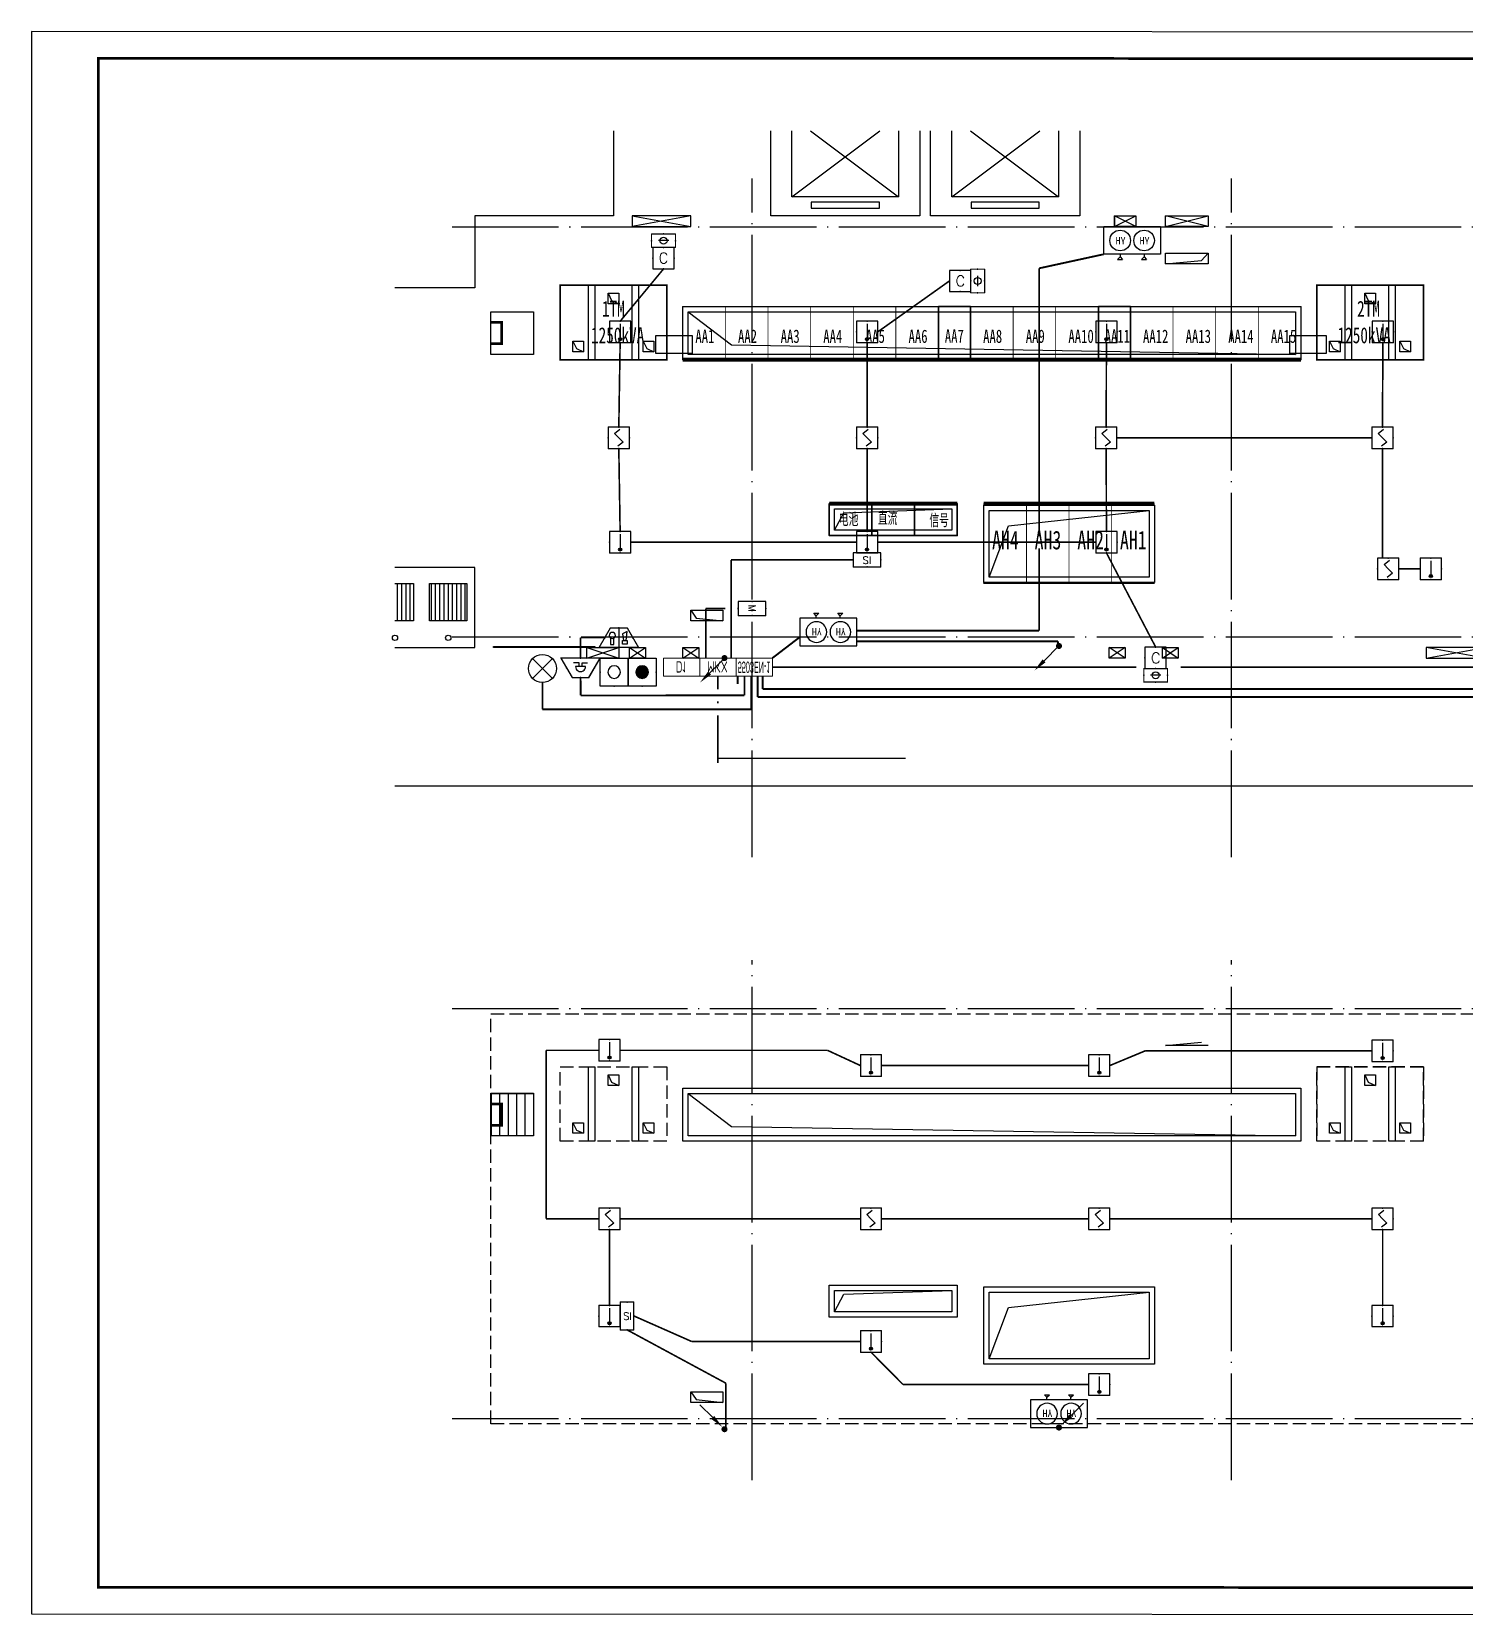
# Model space of a CAD drawing. Extents: x 115799 to 952918, y -190076 to 200966.
# Drawn here: x 433260 to 460146, y 19976 to 49684 of the extents above; entities that cross this region are included whole.
import ezdxf
from ezdxf.enums import TextEntityAlignment as Align

# ---------------------------------------------------------------- set-up
doc = ezdxf.new("R2010")
doc.units = 0
doc.header["$LTSCALE"] = 1000
doc.header["$MEASUREMENT"] = 0
for name, pattern in [('$0$DASH', [0.35, 0.25, -0.1]), ('DASH', [0.35, 0.25, -0.1]), ('DOTE', [2.42, 2, -0.2, 0.02, -0.2])]:
    doc.linetypes.add(name, pattern=pattern)
for name, color, linetype in [('$0$01-标注_符号', 200, 'Continuous'), ('$0$05-填充_天正', 26, 'Continuous'), ('$0$A-TECH_结构', 21, 'Continuous'), ('$1$05-填充_天正', 26, 'Continuous'), ('00-图签', 7, 'Continuous'), ('104-13#14# B1核心筒G$0$A-E_楼梯', 171, 'Continuous'), ('104-13#14# B1核心筒G$0$A-E_电梯', 171, 'Continuous'), ('A-SUR_看线', 231, 'Continuous'), ('A_AXIS-轴线', 1, 'DOTE'), ('CZX', 60, 'Continuous'), ('EQUIP-消防', 3, 'Continuous'), ('KANXIAN', 50, 'Continuous'), ('LWIRE', 4, 'Continuous'), ('WIRE-消防', 1, 'TG_FS'), ('WIRE-消防电源', 2, 'TG_FC'), ('WIRE-照明', 1, 'Continuous'), ('变配电室位置', 220, 'Continuous'), ('海越气体', 7, 'Continuous'), ('看线', 241, 'Continuous'), ('设备', 21, 'Continuous'), ('集水坑&', 6, 'Continuous')]:
    doc.layers.add(name, color=color, linetype=linetype)
doc.styles.add('_HZTXT', font='ROS', dxfattribs={"width": 0.8, "bigfont": 'JD'})
doc.styles.add('_TEL_DIM', font='SIMPLEX.shx', dxfattribs={"width": 0.8, "height": 3.5, "bigfont": 'jd.shx'})
doc.styles.add('MtXpl__GB2312', font='')
doc.styles.get("Standard").update_dxf_attribs({"font": 'gbenor.shx', "bigfont": 'gbcbig.shx'})
doc.styles.add('STYLE1', font='simfang.ttf', dxfattribs={"width": 0.7})
doc.styles.add('TG_LINETYPE', font='SIMPLEX', dxfattribs={"width": 0.8, "height": 3, "bigfont": 'HZTXT'})
doc.styles.add('长仿宋', font='complex.shx', dxfattribs={"width": 0.7, "bigfont": 'jd.shx'})
doc.styles.get('MtXpl__GB2312').set_extended_font_data('@FangSong_GB2312')
doc.linetypes.add('TG_FC', pattern='A,2,-0.6,["FC",TG_LINETYPE,S=0.1,R=0,X=-0.52,Y=-0.15],0', length=2.6)
doc.linetypes.add('TG_FS', pattern='A,2,-0.6,["FS",TG_LINETYPE,S=0.1,R=0,X=-0.52,Y=-0.15],0', length=2.6)

# ---------------------------------------------------------------- blocks, each defined once
blk = doc.blocks.new('555')
at = {"layer": '集水坑&', "linetype": 'Continuous'}
h = blk.add_hatch(dxfattribs=at)
h.set_pattern_fill('ANSI31', color=256, scale=50, angle=224.9999)
h.set_pattern_definition([(269.9998894, (669118.845, -2870687.72), (79.375, -0.0001532), [])])
edge = h.paths.add_edge_path()
edge.add_line((374632, 143719), (374982, 143719))
edge.add_line((374982, 143719), (374982, 143019))
edge.add_line((374982, 143019), (374632, 143019))
h.paths.add_polyline_path([(375282, 143019), (375282, 143719), (375982, 143719), (375982, 143019)])
at = {"layer": '$0$01-标注_符号', "linetype": 'DASH'}
blk.add_lwpolyline([(396232, 152219), (396232, 149099)], dxfattribs=at)
at = {"layer": '$0$05-填充_天正'}
blk.add_lwpolyline([(378732, 152219), (378732, 150619), (376132, 150619), (376132, 149269), (374632, 149269)], dxfattribs=at)
at = {"layer": '$0$A-TECH_结构', "color": 8}
for p, q in [((395532, 150219), (395371, 150151)), ((389092, 149719), (389092, 149919)), ((389092, 149919), (389892, 149919)), ((389092, 149719), (389767, 149781)), ((389767, 149781), (389892, 149919)), ((389892, 149919), (389892, 149719)), ((389892, 149919), (389892, 149719)), ((389892, 149719), (389092, 149719)), ((395532, 145919), (395369, 145877)), ((380183, 143219), (380281, 143072)), ((380281, 143072), (380783, 143020))]:
    blk.add_line(p, q, dxfattribs=at)
for points in [[(395532, 150219), (395532, 149819), (395332, 149819), (395332, 150219), (395532, 150219)], [(395371, 150151), (395332, 149819)], [(378631, 149169), (378695, 149030), (378832, 148969)], [(392831, 149169), (392895, 149030), (393032, 148969)], [(380132, 148819), (380949, 148197), (391532, 148019)], [(395132, 148020), (395132, 148820), (395932, 148820), (395932, 148020), (395132, 148020)], [(377972, 148269), (378035, 148130), (378172, 148069)], [(379292, 148269), (379355, 148130), (379492, 148069)], [(392172, 148269), (392235, 148130), (392372, 148069)], [(393492, 148269), (393555, 148130), (393692, 148069)], [(395532, 145919), (395532, 145619), (395332, 145619), (395332, 145919), (395532, 145919)], [(395369, 145877), (395332, 145619)], [(382882, 144720), (383053, 145048), (385082, 145120)], [(385782, 143840), (386142, 144802), (388782, 145090)], [(380183, 143219), (380783, 143219), (380783, 143019), (380183, 143019), (380183, 143219)]]:
    blk.add_lwpolyline(points, dxfattribs=at)
for points in [[(378262, 149319), (378382, 149319), (378382, 147919), (378262, 147919)], [(378631, 149169), (378832, 149169), (378832, 148969), (378631, 148969)], [(379082, 149319), (379202, 149319), (379202, 147919), (379082, 147919)], [(392462, 149319), (392582, 149319), (392582, 147919), (392462, 147919)], [(392831, 149169), (393032, 149169), (393032, 148969), (392831, 148969)], [(393282, 149319), (393402, 149319), (393402, 147919), (393282, 147919)], [(380032, 148919), (391632, 148919), (391632, 147919), (380032, 147919)], [(380132, 148819), (391532, 148819), (391532, 148019), (380132, 148019)], [(377972, 148269), (378172, 148269), (378172, 148069), (377972, 148069)], [(379292, 148269), (379492, 148269), (379492, 148069), (379292, 148069)], [(392172, 148269), (392372, 148269), (392372, 148069), (392172, 148069)], [(393492, 148269), (393692, 148269), (393692, 148069), (393492, 148069)], [(382782, 145220), (385182, 145220), (385182, 144620), (382782, 144620)], [(382882, 145120), (385082, 145120), (385082, 144720), (382882, 144720)], [(385682, 145190), (388882, 145190), (388882, 143740), (385682, 143740)], [(385782, 145090), (388782, 145090), (388782, 143840), (385782, 143840)]]:
    blk.add_lwpolyline(points, close=True, dxfattribs=at)
at = {"layer": '$1$05-填充_天正', "color": 1, "linetype": 'Continuous', "ltscale": 1.5, "flags": 128}
blk.add_lwpolyline([(374632, 139919), (397176, 139919)], dxfattribs=at)
blk.add_line((385442, 150879), (385442, 150764))
at = {"color": 8, "linetype": 'Continuous', "const_width": 15}
for points in [[(380032, 147919), (380832, 147919), (380832, 148919), (380032, 148919)], [(380832, 147919), (381632, 147919), (381632, 148919), (380832, 148919)], [(381632, 147919), (382432, 147919), (382432, 148919), (381632, 148919)], [(382432, 147919), (383232, 147919), (383232, 148919), (382432, 148919)], [(383232, 147919), (384032, 147919), (384032, 148919), (383232, 148919)], [(384032, 147919), (384832, 147919), (384832, 148919), (384032, 148919)], [(384832, 147919), (385432, 147919), (385432, 148919), (384832, 148919)], [(384832, 147919), (385432, 147919), (385432, 148919), (384832, 148919)], [(385432, 147919), (386232, 147919), (386232, 148919), (385432, 148919)], [(386232, 147919), (387032, 147919), (387032, 148919), (386232, 148919)], [(387032, 147919), (387832, 147919), (387832, 148919), (387032, 148919)], [(387832, 147919), (388432, 147919), (388432, 148919), (387832, 148919)], [(387832, 147919), (388432, 147919), (388432, 148919), (387832, 148919)], [(388432, 147919), (389232, 147919), (389232, 148919), (388432, 148919)], [(389232, 147919), (390032, 147919), (390032, 148919), (389232, 148919)], [(390032, 147919), (390832, 147919), (390832, 148919), (390032, 148919)], [(390832, 147919), (391632, 147919), (391632, 148919), (390832, 148919)]]:
    blk.add_lwpolyline(points, close=True, dxfattribs=at)
at = {"layer": '104-13#14# B1核心筒G$0$A-E_楼梯'}
for p, q in [((396232, 146019), (396232, 149099)), ((396232, 148819), (397176, 148819))]:
    blk.add_line(p, q, dxfattribs=at)
at = {"layer": '104-13#14# B1核心筒G$0$A-E_电梯'}
for p, q in [((382082, 150979), (383733, 152219)), ((382429, 152219), (384082, 150979)), ((385082, 150979), (386733, 152219)), ((385429, 152219), (387082, 150979)), ((383722, 150879), (382442, 150879)), ((382442, 150879), (382442, 150764)), ((382442, 150764), (383722, 150764)), ((383722, 150764), (383722, 150879)), ((386722, 150879), (385442, 150879)), ((385442, 150764), (386722, 150764)), ((386722, 150764), (386722, 150879))]:
    blk.add_line(p, q, dxfattribs=at)
for points in [[(384482, 152219), (384482, 150619), (381682, 150619), (381682, 152219)], [(384082, 152219), (384082, 150979), (382082, 150979), (382082, 152219)], [(387482, 152219), (387482, 150619), (384682, 150619), (384682, 152219)], [(387082, 152219), (387082, 150979), (385082, 150979), (385082, 152219)]]:
    blk.add_lwpolyline(points, dxfattribs=at)
at = {"layer": 'A-SUR_看线', "color": 8}
for p, q in [((378232, 142519), (378832, 142319)), ((378232, 142319), (378832, 142519)), ((379032, 142519), (379332, 142319)), ((379032, 142319), (379332, 142519)), ((380032, 142319), (380332, 142519)), ((380032, 142519), (380332, 142319)), ((388332, 142319), (388032, 142519)), ((388332, 142519), (388032, 142319)), ((389032, 142320), (389332, 142519)), ((389032, 142519), (389332, 142319))]:
    blk.add_line(p, q, dxfattribs=at)
for points in [[(388532, 150419), (388132, 150419), (388132, 150619), (388532, 150619), (388532, 150419), (388132, 150619), (388132, 150419), (388532, 150619)], [(389092, 150419), (389092, 150619), (389892, 150619), (389892, 150419), (389092, 150419), (389892, 150619), (389892, 150419), (389092, 150619)], [(378232, 142519), (378832, 142519), (378832, 142319), (378232, 142319), (378232, 142519)], [(379032, 142519), (379332, 142519), (379332, 142319), (379032, 142319), (379032, 142519)], [(380032, 142519), (380332, 142519), (380332, 142319), (380032, 142319), (380032, 142519)], [(388032, 142519), (388332, 142519), (388332, 142319), (388032, 142319), (388032, 142519)], [(389032, 142519), (389332, 142519), (389332, 142319), (389032, 142319), (389032, 142519)]]:
    blk.add_lwpolyline(points, dxfattribs=at)
at = {"layer": 'A_AXIS-轴线', "color": 8}
for p, q in [((381332, 138582), (381332, 151320)), ((390332, 138582), (390332, 151320)), ((375703, 150416), (397732, 150416)), ((375703, 142716), (397732, 142716))]:
    blk.add_line(p, q, dxfattribs=at)
at = {"layer": 'CZX', "color": 8, "const_width": 75}
for points in [[(391632, 147919), (380032, 147919)], [(385182, 145220), (382782, 145220)], [(388882, 145220), (385682, 145220)]]:
    blk.add_lwpolyline(points, dxfattribs=at)
at = {"layer": 'CZX', "color": 8, "const_width": 15}
for points in [[(386482, 143720), (385682, 143720), (385682, 145220), (386482, 145220)], [(386482, 143720), (385682, 143720), (385682, 145220), (386482, 145220)], [(387282, 143720), (386482, 143720), (386482, 145220), (387282, 145220)], [(387282, 143720), (386482, 143720), (386482, 145220), (387282, 145220)], [(388082, 143720), (387282, 143720), (387282, 145220), (388082, 145220)], [(388082, 143720), (387282, 143720), (387282, 145220), (388082, 145220)], [(388882, 143720), (388082, 143720), (388082, 145220), (388882, 145220)], [(388882, 143720), (388082, 143720), (388082, 145220), (388882, 145220)]]:
    blk.add_lwpolyline(points, close=True, dxfattribs=at)
at = {"layer": 'KANXIAN'}
for points in [[(396032, 147969), (396032, 146069), (396012, 146069), (396012, 147969)], [(378382, 142519), (376482, 142519), (376482, 142539), (378382, 142539)]]:
    blk.add_lwpolyline(points, close=True, dxfattribs=at)
at = {"layer": '变配电室位置', "color": 8, "lineweight": 30, "ltscale": 0.5}
for points in [[(384832, 147919), (385432, 147919), (385432, 148919), (384832, 148919)], [(384832, 147919), (385432, 147919), (385432, 148919), (384832, 148919)], [(387832, 147919), (388432, 147919), (388432, 148919), (387832, 148919)], [(387832, 147919), (388432, 147919), (388432, 148919), (387832, 148919)], [(382782, 145220), (382782, 144620), (383582, 144620), (383582, 145220)], [(382782, 145220), (382782, 144620), (383582, 144620), (383582, 145220)], [(383582, 145220), (383582, 144620), (384382, 144620), (384382, 145220)], [(383582, 145220), (383582, 144620), (384382, 144620), (384382, 145220)], [(384382, 145220), (384382, 144620), (385182, 144620), (385182, 145220)], [(384382, 145220), (384382, 144620), (385182, 144620), (385182, 145220)]]:
    blk.add_lwpolyline(points, close=True, dxfattribs=at)
at = {"layer": '看线', "color": 8, "linetype": 'DASH'}
for p, q in [((377732, 147919), (377732, 149319)), ((377732, 149319), (379732, 149319)), ((379732, 149319), (379732, 147919)), ((379732, 149319), (379732, 147919)), ((393932, 149319), (391932, 149319)), ((391932, 149319), (391932, 147919)), ((391932, 147919), (391932, 149319)), ((391932, 149319), (393932, 149319)), ((393932, 147919), (393932, 149319)), ((393932, 149319), (393932, 147919)), ((379732, 147919), (377732, 147919)), ((393932, 147919), (391932, 147919))]:
    blk.add_line(p, q, dxfattribs=at)
at = {"layer": '看线', "color": 8}
for points in [[(379082, 150619), (379082, 150419), (380182, 150419), (380182, 150619), (379082, 150619), (380182, 150419), (380182, 150619), (379082, 150419)], [(395082, 142319), (395082, 142519), (393982, 142519), (393982, 142319), (395082, 142319), (393982, 142519), (393982, 142319), (395082, 142519)]]:
    blk.add_lwpolyline(points, dxfattribs=at)
at = {"layer": '看线', "color": 8, "const_width": 50}
for points in [[(376435, 148620), (376635, 148620), (376635, 148220), (376435, 148220)], [(395932, 148618), (395732, 148618), (395732, 148218), (395932, 148218)]]:
    blk.add_lwpolyline(points, dxfattribs=at)
at = {"layer": '看线', "color": 8}
for points in [[(376432, 148820), (377232, 148820), (377232, 148020), (376432, 148020)], [(380207, 148374), (380207, 148036), (379527, 148036), (379527, 148374)], [(392107, 148374), (392107, 148036), (391427, 148036), (391427, 148374)]]:
    blk.add_lwpolyline(points, close=True, dxfattribs=at)
at = {"layer": '设备', "color": 8, "ltscale": 1000, "const_width": 30}
for points in [[(379732, 147919), (377732, 147919), (377732, 149319), (379732, 149319)], [(391932, 147919), (393932, 147919), (393932, 149319), (391932, 149319)]]:
    blk.add_lwpolyline(points, close=True, dxfattribs=at)
at = {"layer": '集水坑&', "linetype": 'Continuous'}
for points in [[(374632, 142519), (376132, 142519), (376132, 144019), (374632, 144019)], [(374632, 143719), (374982, 143719), (374982, 143019), (374632, 143019)]]:
    blk.add_lwpolyline(points, dxfattribs=at)
blk.add_lwpolyline([(375282, 143019), (375282, 143719), (375982, 143719), (375982, 143019)], close=True, dxfattribs=at)
for centre in [(374632, 142699), (375632, 142699)]:
    blk.add_circle(centre, 50, dxfattribs=at)
at = {"color": 8, "width": 0.7}
for s, height, style, p in [('AA1', 250, 'MtXpl__GB2312', (380269, 148236)), ('AA2', 250, 'MtXpl__GB2312', (381069, 148236)), ('AA3', 250, 'MtXpl__GB2312', (381869, 148236)), ('AA4', 250, 'MtXpl__GB2312', (382669, 148236)), ('AA5', 250, 'MtXpl__GB2312', (383469, 148236)), ('AA6', 250, 'MtXpl__GB2312', (384269, 148236)), ('AA7', 250, 'MtXpl__GB2312', (384950, 148238)), ('AA8', 250, 'MtXpl__GB2312', (385669, 148236)), ('AA9', 250, 'MtXpl__GB2312', (386469, 148236)), ('AA10', 250, 'MtXpl__GB2312', (387269, 148236)), ('AA11', 250, 'MtXpl__GB2312', (387950, 148238)), ('AA12', 250, 'MtXpl__GB2312', (388669, 148236)), ('AA13', 250, 'MtXpl__GB2312', (389469, 148236)), ('AA14', 250, 'MtXpl__GB2312', (390269, 148236)), ('AA15', 250, 'MtXpl__GB2312', (391069, 148236)), ('电池', 250, '长仿宋', (382960, 144796)), ('直流', 250, '长仿宋', (383694, 144816)), ('信号', 250, '长仿宋', (384660, 144776)), ('AH4', 350, 'MtXpl__GB2312', (385837, 144360)), ('AH3', 350, 'MtXpl__GB2312', (386636, 144360)), ('AH2', 350, 'MtXpl__GB2312', (387436, 144360)), ('AH1', 350, 'MtXpl__GB2312', (388237, 144360))]:
    blk.add_text(s, height=height, dxfattribs=dict(at, style=style)).set_placement(p)
at = {"layer": '变配电室位置', "color": 8, "style": 'MtXpl__GB2312', "width": 0.7}
for s, p in [('1TM', (378516, 148726)), ('2TM', (392687, 148726)), ('1250kVA', (378310, 148229)), ('1250kVA', (392319, 148229))]:
    blk.add_text(s, height=300, dxfattribs=at).set_placement(p)
blk = doc.blocks.new('666')
at = {"layer": '集水坑&', "linetype": 'Continuous'}
h = blk.add_hatch(dxfattribs=at)
h.set_pattern_fill('ANSI31', color=256, scale=100, angle=44.9999)
h.set_pattern_definition([(89.9999, (269010.18, 69502.13), (-158.75, 0.00028), [])])
h.paths.add_polyline_path([(376432, 134149), (377232, 134149), (377232, 133349), (376432, 133349)])
h = blk.add_hatch(dxfattribs=at)
h.set_pattern_fill('ANSI31', color=256, scale=100, angle=44.9999)
h.set_pattern_definition([(89.9999, (287608.75, 69353.22), (-158.75, 0.00028), [])])
h.paths.add_polyline_path([(395132, 134149), (395930, 134150), (395932, 133349), (395132, 133349)])
at = {"layer": '$0$A-TECH_结构', "color": 8}
for p, q in [((395532, 135549), (395371, 135481)), ((389092, 135049), (389767, 135111)), ((389892, 135049), (389092, 135049)), ((395532, 131249), (395368, 131207)), ((380183, 128549), (380281, 128402)), ((380281, 128402), (380783, 128349))]:
    blk.add_line(p, q, dxfattribs=at)
for points in [[(395532, 135549), (395532, 135149), (395332, 135149), (395332, 135549), (395532, 135549)], [(395371, 135481), (395332, 135149)], [(378631, 134499), (378695, 134360), (378832, 134299)], [(392831, 134499), (392895, 134360), (393032, 134299)], [(380132, 134149), (380949, 133527), (391532, 133349)], [(395132, 133350), (395132, 134150), (395932, 134150), (395932, 133350), (395132, 133350)], [(377972, 133599), (378035, 133460), (378172, 133399)], [(379292, 133599), (379355, 133460), (379492, 133399)], [(392172, 133599), (392235, 133460), (392372, 133399)], [(393492, 133599), (393555, 133460), (393692, 133399)], [(395532, 131249), (395532, 130949), (395332, 130949), (395332, 131249), (395532, 131249)], [(395368, 131207), (395332, 130949)], [(382882, 130049), (383052, 130377), (385082, 130449)], [(385782, 129169), (386142, 130131), (388782, 130419)], [(380183, 128549), (380783, 128549), (380783, 128349), (380183, 128349), (380183, 128549)]]:
    blk.add_lwpolyline(points, dxfattribs=at)
for points in [[(378262, 134649), (378382, 134649), (378382, 133249), (378262, 133249)], [(379082, 134649), (379202, 134649), (379202, 133249), (379082, 133249)], [(392462, 134649), (392582, 134649), (392582, 133249), (392462, 133249)], [(393282, 134649), (393402, 134649), (393402, 133249), (393282, 133249)], [(378631, 134499), (378832, 134499), (378832, 134299), (378631, 134299)], [(392831, 134499), (393032, 134499), (393032, 134299), (392831, 134299)], [(380032, 134249), (391632, 134249), (391632, 133249), (380032, 133249)], [(380132, 134149), (391532, 134149), (391532, 133349), (380132, 133349)], [(377972, 133599), (378172, 133599), (378172, 133399), (377972, 133399)], [(379292, 133599), (379492, 133599), (379492, 133399), (379292, 133399)], [(392172, 133599), (392372, 133599), (392372, 133399), (392172, 133399)], [(393492, 133599), (393692, 133599), (393692, 133399), (393492, 133399)], [(382782, 130549), (385182, 130549), (385182, 129949), (382782, 129949)], [(382882, 130449), (385082, 130449), (385082, 130049), (382882, 130049)], [(385682, 130519), (388882, 130519), (388882, 129069), (385682, 129069)], [(385782, 130419), (388782, 130419), (388782, 129169), (385782, 129169)]]:
    blk.add_lwpolyline(points, close=True, dxfattribs=at)
at = {"linetype": '$0$DASH'}
blk.add_lwpolyline([(395932, 127945), (376432, 127945), (376432, 135645), (395932, 135645)], close=True, dxfattribs=at)
at = {"layer": 'A_AXIS-轴线', "color": 8}
for p, q in [((381332, 126888), (381332, 136649)), ((390332, 126888), (390332, 136649)), ((375703, 135745), (397341, 135745)), ((375703, 128045), (397341, 128045))]:
    blk.add_line(p, q, dxfattribs=at)
at = {"layer": '看线', "color": 8, "linetype": 'DASH'}
for p, q in [((377732, 133249), (377732, 134649)), ((377732, 134649), (379732, 134649)), ((379732, 134649), (379732, 133249)), ((379732, 134649), (379732, 133249)), ((393932, 134649), (391932, 134649)), ((391932, 134649), (391932, 133249)), ((391932, 133249), (391932, 134649)), ((391932, 134649), (393932, 134649)), ((393932, 133249), (393932, 134649)), ((393932, 134649), (393932, 133249)), ((379732, 133249), (377732, 133249)), ((393932, 133249), (391932, 133249))]:
    blk.add_line(p, q, dxfattribs=at)
at = {"layer": '看线', "color": 8}
blk.add_lwpolyline([(376432, 134150), (377232, 134150), (377232, 133350), (376432, 133350)], close=True, dxfattribs=at)
at = {"layer": '看线', "color": 8, "const_width": 50}
for points in [[(376435, 133950), (376635, 133949), (376635, 133549), (376435, 133550)], [(395932, 133948), (395732, 133948), (395731, 133548), (395931, 133548)]]:
    blk.add_lwpolyline(points, dxfattribs=at)
at = {"layer": '集水坑&', "linetype": 'Continuous'}
blk.add_lwpolyline([(376432, 134149), (377232, 134149), (377232, 133349), (376432, 133349)], close=True, dxfattribs=at)
blk.add_lwpolyline([(395132, 133349), (395132, 134149), (395932, 134149), (395932, 133349), (395132, 133349)], dxfattribs=at)
blk = doc.blocks.new('$equip$00002467')
for p, q in [((-0.65, 0.65), (-0.65, 0)), ((0.65, 0.65), (-0.65, 0.65)), ((-0.65, 0), (0.65, 0)), ((0.65, 0), (0.65, 0.65))]:
    blk.add_line(p, q)
at = {"const_width": 0.04}
blk.add_lwpolyline([(-0.65, 0.65), (-0.65, 0), (0.65, 0), (0.65, 0.65), (-0.65, 0.65), (-0.65, 0)], dxfattribs=at)
for p in [(-0.65, 0.325), (0, 0.65), (0, 0), (0.65, 0.325)]:
    blk.add_point(p)
at = {"color": 7, "style": '_TEL_DIM'}
blk.add_attdef('$TEXT$', text='', height=0.34, dxfattribs=at).set_placement((0.006, 0.343), align=Align.MIDDLE_CENTER)
at = {"color": 7, "style": '_TEL_DIM', "flags": 1}
blk.add_attdef('A', text='', height=0.00002, dxfattribs=at).set_placement((0, 0), align=Align.MIDDLE_CENTER)
blk = doc.blocks.new('5503EH-1')
at = {"layer": 'EQUIP-消防', "lineweight": 5}
for p, q in [((345849, 26923), (345849, 26582)), ((346531, 26923), (345849, 26923)), ((346531, 26582), (346531, 26923)), ((345849, 26582), (346531, 26582))]:
    blk.add_line(p, q, dxfattribs=at)
at = {"layer": 'EQUIP-消防', "lineweight": 5, "style": '_HZTXT', "width": 0.4}
blk.add_text('5503EN-1', height=213, dxfattribs=at).set_placement((346188, 26754), align=Align.MIDDLE)
blk = doc.blocks.new('模块箱')
at = {"layer": 'EQUIP-消防', "lineweight": 5}
for p, q in [((348476, 29206), (347794, 29206)), ((347794, 29206), (347794, 28865)), ((348476, 28865), (348476, 29206)), ((347794, 28865), (348476, 28865))]:
    blk.add_line(p, q, dxfattribs=at)
at = {"layer": 'EQUIP-消防', "lineweight": 5, "width": 0.8}
blk.add_text('MKX', height=209.8, dxfattribs=at).set_placement((348126, 29030), align=Align.MIDDLE)
blk = doc.blocks.new('壁挂式联动电源（10A）')
at = {"layer": 'EQUIP-消防', "lineweight": 5}
for p, q in [((341, 0), (-341, 0)), ((-341, 0), (-341, -341)), ((341, -341), (341, 0)), ((-341, -341), (341, -341))]:
    blk.add_line(p, q, dxfattribs=at)
at = {"layer": 'EQUIP-消防', "lineweight": 5, "width": 0.8}
blk.add_text('D1', height=209.8, dxfattribs=at).set_placement((-9, -175), align=Align.MIDDLE)
blk = doc.blocks.new('$equip_U$00000056')
for p, q in [((0.354, -0.146), (-0.354, -0.854)), ((-0.354, -0.146), (0.354, -0.854))]:
    blk.add_line(p, q)
blk.add_circle((0, -0.5), 0.5)
at = {"style": '_TEL_DIM', "flags": 1}
blk.add_attdef('A', text='', height=0.00002, dxfattribs=at).set_placement((0, 0), align=Align.MIDDLE_CENTER)
blk = doc.blocks.new('$equip$00002679')
for p, q in [((-0.3, 0.699), (-0.703, 0)), ((-0.264, 0.249), (-0.304, 0.569)), ((-0.304, 0.569), (-0.128, 0.489)), ((0.3, 0.699), (-0.3, 0.699)), ((0.3, 0.699), (-0.3, 0.699)), ((0, 0.699), (0, 0)), ((0.703, 0), (0.3, 0.699)), ((-0.703, 0), (0.703, 0)), ((-0.304, 0.249), (-0.304, 0.113)), ((-0.128, 0.249), (-0.304, 0.249)), ((-0.304, 0.113), (-0.128, 0.113)), ((-0.128, 0.489), (-0.168, 0.249)), ((-0.128, 0.113), (-0.128, 0.249)), ((0.174, 0.11), (0.174, 0.338)), ((0.294, 0.11), (0.174, 0.11)), ((0.294, 0.338), (0.294, 0.11))]:
    blk.add_line(p, q)
at = {"const_width": 0.04}
for points in [[(-0.299, 0.699), (0.301, 0.699), (0.703, 0), (-0.702, 0), (-0.299, 0.699), (0.301, 0.699)], [(-0.3, 0.699), (0.3, 0.699), (0.703, 0), (-0.703, 0), (-0.3, 0.699), (0.3, 0.699)]]:
    blk.add_lwpolyline(points, dxfattribs=at)
blk.add_circle((0.234, 0.43), 0.111)
for p in [(0, 0.699), (-0.501, 0.349), (0, 0), (0.502, 0.349)]:
    blk.add_point(p)
at = {"color": 7, "flags": 1}
for tag, height, p in [('A', 0.00002, (0, 0)), ('B', 0.4, (0.961, 0.299))]:
    blk.add_attdef(tag, text='', height=height, dxfattribs=at).set_placement(p, align=Align.MIDDLE_CENTER)
blk = doc.blocks.new('$equip$00002659')
for p, q in [((-0.3, 0.699), (-0.703, 0)), ((0.3, 0.699), (-0.3, 0.699)), ((0.703, 0), (0.3, 0.699)), ((-0.703, 0), (0.703, 0)), ((-0.052, 0.17), (-0.251, 0.17)), ((-0.181, 0.299), (0.182, 0.299)), ((-0.052, 0.299), (-0.052, 0.17)), ((0.052, 0.299), (0.052, 0.17)), ((0.052, 0.17), (0.252, 0.17))]:
    blk.add_line(p, q)
at = {"const_width": 0.04}
blk.add_lwpolyline([(-0.3, 0.699), (0.3, 0.699), (0.703, 0), (-0.703, 0), (-0.3, 0.699), (0.3, 0.699)], dxfattribs=at)
blk.add_arc((0, 0.3), 0.181, 359.6973, 180.3027)
for p in [(0, 0.699), (-0.501, 0.349), (0, 0), (0.502, 0.349)]:
    blk.add_point(p)
at = {"color": 7, "flags": 1}
for tag, height, p in [('A', 0.00002, (0, 0)), ('B', 0.4, (0.965, 0.292))]:
    blk.add_attdef(tag, text='', height=height, dxfattribs=at).set_placement(p, align=Align.MIDDLE_CENTER)
blk = doc.blocks.new('$equip$00001721')
for p, q in [((0.5, 0), (-0.5, 0)), ((-0.5, 0), (-0.5, -1)), ((0.5, -1), (0.5, 0)), ((-0.5, -1), (0.5, -1))]:
    blk.add_line(p, q)
blk.add_circle((0, -0.5), 0.225)
for p in [(0, 0), (-0.5, -0.5), (0.5, -0.5), (0, -1)]:
    blk.add_point(p)
at = {"flags": 9}
blk.add_attdef('A', (0, 0), '', height=0.00002, dxfattribs=at)
blk.add_attdef('B', text='', height=0.4, dxfattribs=at).set_placement((0.784, -0.7), align=Align.MIDDLE_CENTER)
blk = doc.blocks.new('LD1200A')
at = {"layer": 'EQUIP-消防', "lineweight": 5}
h = blk.add_hatch(dxfattribs=at)
h.set_pattern_fill('ANSI31', color=256, scale=104.895105, style=0)
h.set_pattern_definition([(135, (424129.601, 8607.479), (7.417204, 7.417204), [])])
h.paths.add_polyline_path([(304522, 33688, 1), (304286, 33688, 1)])
at = {"layer": 'EQUIP-消防', "lineweight": 5, "xscale": -524.475524, "yscale": 524.475524, "zscale": 524.475524}
for p in [(304404, 33950), (304929, 33950)]:
    blk.add_blockref('$equip$00001721', p, dxfattribs=at)
blk = doc.blocks.new('$TelecSys$00000080')
for p, q in [((-0.7, -0.7), (0, 0)), ((0.104, 0.104), (0.104, 0.104)), ((-0.104, -0.104), (-0.104, -0.104))]:
    blk.add_line(p, q)
at = {"const_width": 0.142}
blk.add_lwpolyline([(0.071, 0, 1), (-0.071, 0, 1)], format="xyb", close=True, dxfattribs=at)
blk.add_solid([(-0.63, -0.77), (-0.77, -0.63), (-1.15, -1.15)])
at = {"width": 0.8, "flags": 9}
blk.add_attdef('A', (0, 0), '', height=0.00002, rotation=180, dxfattribs=at)
blk = doc.blocks.new('$equip$00002466')
for p, q in [((-0.65, 0.65), (-0.65, 0)), ((0.65, 0.65), (-0.65, 0.65)), ((-0.65, 0), (0.65, 0)), ((0.65, 0), (0.65, 0.65))]:
    blk.add_line(p, q)
at = {"const_width": 0.04}
blk.add_lwpolyline([(-0.65, 0.65), (-0.65, 0), (0.65, 0), (0.65, 0.65), (-0.65, 0.65), (-0.65, 0)], dxfattribs=at)
for p in [(-0.65, 0.325), (0, 0.65), (0.65, 0.325), (0, 0)]:
    blk.add_point(p)
at = {"color": 7, "style": '_TEL_DIM'}
blk.add_attdef('$TEXT$', text='', height=0.34, dxfattribs=at).set_placement((0.006, 0.343), align=Align.MIDDLE_CENTER)
at = {"color": 7, "style": '_TEL_DIM', "flags": 1}
blk.add_attdef('A', text='', height=0.00002, dxfattribs=at).set_placement((0, 0), align=Align.MIDDLE_CENTER)
blk = doc.blocks.new('$Equip$00002649')
for p, q in [((-0.5, 0.5), (-0.5, -0.5)), ((0.5, 0.5), (-0.5, 0.5)), ((-0.2, 0.2), (0.05, 0.4)), ((0, 0), (-0.2, 0.2)), ((0, 0), (0.2, -0.2)), ((0.5, -0.5), (0.5, 0.5)), ((-0.5, -0.5), (0.5, -0.5)), ((0.2, -0.2), (-0.05, -0.4))]:
    blk.add_line(p, q)
at = {"const_width": 0.04}
blk.add_lwpolyline([(-0.5, 0.5), (0.5, 0.5), (0.5, -0.5), (-0.5, -0.5), (-0.5, 0.5), (0.5, 0.5)], dxfattribs=at)
for p in [(-0.5, 0), (0, 0.5), (0.5, 0), (0, -0.5)]:
    blk.add_point(p)
at = {"color": 7, "flags": 1}
for tag, height, p in [('A', 0.00002, (0, 0)), ('B', 0.4, (0.762, -0.208))]:
    blk.add_attdef(tag, text='', height=height, dxfattribs=at).set_placement(p, align=Align.MIDDLE_CENTER)
blk = doc.blocks.new('$Equip$00002648')
for p, q in [((-0.5, 0.5), (-0.5, -0.5)), ((0.5, 0.5), (-0.5, 0.5)), ((0, 0.375), (0, -0.412)), ((0.5, -0.5), (0.5, 0.5)), ((-0.5, -0.5), (0.5, -0.5))]:
    blk.add_line(p, q)
at = {"const_width": 0.04}
blk.add_lwpolyline([(-0.5, 0.5), (0.5, 0.5), (0.5, -0.5), (-0.5, -0.5), (-0.5, 0.5), (0.5, 0.5)], dxfattribs=at)
blk.add_circle((0, -0.338), 0.075)
for p in [(-0.5, 0), (0, 0.5), (0.5, 0), (0, -0.5)]:
    blk.add_point(p)
for points in [[(-0.065, -0.3), (0.065, -0.3), (-0.075, -0.338), (0.075, -0.338)], [(-0.065, -0.375), (0.065, -0.375), (-0.075, -0.338), (0.075, -0.338)], [(-0.038, -0.273), (0.037, -0.273), (-0.065, -0.3), (0.065, -0.3)], [(-0.038, -0.402), (0.037, -0.402), (-0.065, -0.375), (0.065, -0.375)], [(0, -0.263), (0, -0.263), (-0.038, -0.273), (0.037, -0.273)], [(0, -0.412), (0, -0.412), (-0.038, -0.402), (0.037, -0.402)]]:
    blk.add_solid(points)
at = {"color": 7, "flags": 1}
for tag, height, p in [('A', 0.00002, (0, 0)), ('B', 0.4, (0.762, -0.208))]:
    blk.add_attdef(tag, text='', height=height, dxfattribs=at).set_placement(p, align=Align.MIDDLE_CENTER)
blk = doc.blocks.new('$TelecSys$00000078')
for p, q in [((1.15, 1.15), (0.55, 0.55)), ((0.104, 0.104), (0.104, 0.104)), ((-0.104, -0.104), (-0.104, -0.104))]:
    blk.add_line(p, q)
at = {"const_width": 0.142}
blk.add_lwpolyline([(-0.071, 0, 1), (0.071, 0, 1)], format="xyb", close=True, dxfattribs=at)
blk.add_solid([(0.62, 0.48), (0.48, 0.62), (0.1, 0.1)])
at = {"width": 0.8, "flags": 9}
blk.add_attdef('A', (0, 0), '', height=0.00002, dxfattribs=at)
blk = doc.blocks.new('$equip$00002412')
at = {"lineweight": 20}
for p, q in [((0.322, 0.558), (-0.328, 0.558)), ((-0.328, -0.558), (0.322, -0.558))]:
    blk.add_line(p, q, dxfattribs=at)
for p, q in [((-0.328, -0.558), (-0.328, 0.558)), ((0, 0), (0, 0.242)), ((0, -0.242), (0, 0)), ((0.322, 0.558), (0.322, -0.558))]:
    blk.add_line(p, q)
at = {"const_width": 0.04}
for points in [[(-0.328, -0.558), (-0.328, 0.558)], [(-0.328, 0.558), (0.322, 0.558), (0.322, -0.558), (-0.328, -0.558), (-0.328, 0.558), (0.322, 0.558)]]:
    blk.add_lwpolyline(points, dxfattribs=at)
blk.add_circle((-0.003, 0), 0.164)
for p in [(-0.328, 0), (-0.003, 0.558), (0.322, 0), (-0.003, -0.558)]:
    blk.add_point(p)
at = {"color": 7, "style": '_TEL_DIM', "flags": 1}
blk.add_attdef('A', text='', height=0.00002, dxfattribs=at).set_placement((0, 0), align=Align.MIDDLE_CENTER)
blk = doc.blocks.new('$equip_U$00000279(HT0843)')
at = {"color": 1}
for p, q in [((-0.5, 1), (-0.5, 0)), ((0.5, 1), (-0.5, 1)), ((-0.5, 1), (-0.5, 0)), ((0.5, 1), (-0.5, 1)), ((0.5, 0), (0.5, 1)), ((0.5, 0), (0.5, 1)), ((-0.5, 0), (0.5, 0)), ((-0.5, 0), (0.5, 0))]:
    blk.add_line(p, q, dxfattribs=at)
at = {"color": 1, "const_width": 0.0125}
for points in [[(0.5, 1), (-0.5, 1)], [(-0.5, 1), (-0.5, 0)], [(0.5, 0), (0.5, 1)], [(-0.5, 0), (0.5, 0)]]:
    blk.add_lwpolyline(points, dxfattribs=at)
for p in [(0, 1), (-0.5, 0.5), (0, 0), (0.5, 0.5)]:
    blk.add_point(p)
at = {"color": 7, "style": '_TEL_DIM'}
blk.add_attdef('$TEXT$', text='', height=0.5, dxfattribs=at).set_placement((0.004, 0.487), align=Align.MIDDLE_CENTER)
at = {"color": 7, "style": '_TEL_DIM', "flags": 1}
for tag in ['A', 'REMARK']:
    blk.add_attdef(tag, text='', height=0.000025, dxfattribs=at).set_placement((0, 0), align=Align.MIDDLE_CENTER)
blk = doc.blocks.new('feafe')
at = {"layer": '海越气体', "color": 1}
for p, q in [((-630, -285), (-630, -380)), ((-583, -332), (-630, -285)), ((-583, -332), (-630, -380)), ((-535, -332), (-583, -332)), ((-630, -735), (-630, -830)), ((-583, -782), (-630, -735)), ((-583, -782), (-630, -830)), ((-535, -782), (-583, -782))]:
    blk.add_line(p, q, dxfattribs=at)
blk.add_lwpolyline([(-15, -25), (-15, -1090), (-535, -1090), (-535, -25)], close=True, dxfattribs=at)
for centre in [(-276, -334), (-276, -784)]:
    blk.add_circle(centre, 194, dxfattribs=at)
at = {"layer": '海越气体', "color": 1, "style": 'STYLE1'}
for p in [(-349, -249), (-349, -699)]:
    blk.add_text('HY', height=136.4, rotation=270, dxfattribs=at).set_placement(p)

msp = doc.modelspace()

# ---------------------------------------------------------------- linework, layer by layer
at = {"layer": '00-图签'}
msp.add_lwpolyline([(475310.5, 19976), (475310.5, 49676), (433260.5, 49684.3), (433260.5, 19984.3)], close=True, dxfattribs=at)
at = {"layer": '00-图签', "const_width": 50}
msp.add_lwpolyline([(474810.5, 20476), (474810.5, 49176), (434510.5, 49184.3), (434510.5, 20484.3)], close=True, dxfattribs=at)
at = {"layer": 'WIRE-消防', "linetype": 'TG_FS', "const_width": 30}
for points in [[(453425.5, 42261), (453429.9, 43847.9)], [(458609.5, 42261), (458618.4, 43847.9)], [(453625.5, 42061), (458409.5, 42061)], [(453425.5, 41861), (453429.9, 40299.5)], [(458609.5, 41861), (458609.5, 39801)], [(458919.5, 39601), (459318, 39601)], [(443561.5, 37925.3), (443561.5, 38308.5)], [(443561.5, 38308.5), (444016.1, 38308.5)], [(442915.5, 30563.4), (443904.1, 30563.4)], [(442915.5, 30563.4), (442915.5, 27401.2)], [(444304.1, 30563.4), (448195, 30563.4)], [(448195, 30563.4), (448811.6, 30277.7)], [(453495.6, 30277.7), (454161, 30554.7)], [(454161, 30554.7), (458413.6, 30554.7)], [(449211.6, 30277.7), (453095.6, 30277.7)], [(442915.5, 27401.2), (443904.1, 27401.2)], [(444304.1, 27401.2), (448811.6, 27401.2)], [(449211.6, 27401.2), (453095.6, 27401.2)], [(453495.6, 27401.2), (458413.6, 27401.2)], [(444104.1, 25776.1), (444104.1, 27201.2)], [(458613.6, 25776.1), (458613.6, 27201.2)], [(444564.1, 25576.1), (445645.5, 25098.1)], [(444434.1, 25316.1), (446287.8, 24315)], [(445645.5, 25098.1), (448811.6, 25098.1)], [(449011.6, 24898.1), (449613.5, 24288.6)], [(446287.8, 23463.9), (446287.8, 24315)], [(449613.5, 24288.6), (453095.6, 24288.6)]]:
    msp.add_lwpolyline(points, dxfattribs=at)
at = {"layer": 'WIRE-消防电源', "linetype": 'TG_FC', "const_width": 30}
for points in [[(444303.9, 44247.9), (445118, 45230.3)], [(449137.9, 44047.9), (450482.8, 45004)], [(444279, 42261), (444303.9, 43847.9)], [(448937.9, 43847.9), (448940, 42261)], [(444279, 41861), (444303.9, 40299.5)], [(448937.9, 40299.5), (448940, 41861)], [(444503.9, 40099.5), (448737.9, 40099.5)], [(449137.9, 40099.5), (453229.9, 40099.5)], [(453429.9, 39899.5), (454353.5, 38132.8)], [(446386, 39769.5), (448677.9, 39769.5)], [(446389.1, 37925.3), (446389.1, 39769.5)], [(445910.9, 37925.3), (445910.9, 38855.3)], [(445910.9, 38855.3), (446276.6, 38855.3)], [(446501.6, 38855.3), (446519, 38855.3)]]:
    msp.add_lwpolyline(points, dxfattribs=at)
at = {"layer": 'WIRE-照明', "linetype": 'Continuous'}
msp.add_line((446138.1, 36049), (449657.4, 36049), dxfattribs=at)
at = {"layer": 'WIRE-照明', "linetype": 'Continuous', "const_width": 35}
for points in [[(452167.5, 45242), (453378.3, 45505.6)], [(452167.5, 40212), (452167.5, 45242)], [(462203.4, 44256.5), (462425.7, 44256.5), (462425.7, 37193.5), (446886.5, 37193.5)], [(446979, 37344.5), (462083.7, 37344.5), (462083.7, 42730.6)], [(461678.9, 41814.5), (461678.9, 37754.9), (454822, 37754.9)], [(452167.5, 38438.8), (452167.5, 39987)], [(447160.8, 37925.3), (447678.3, 38322.1)], [(448743.3, 38438.8), (452167.5, 38438.8)], [(448743.3, 38238.5), (452521.3, 38238.5)], [(452521.3, 38175.1), (452521.3, 38238.5)], [(453988.5, 37754.9), (447160.8, 37754.9)], [(442846.3, 37467.7), (442846.3, 36964.2)], [(443561.4, 37558.9), (443561.5, 37225.2)], [(446138.1, 37584.4), (446138.1, 37337.5)], [(446511.2, 37584.4), (446511.2, 37436.7)], [(446637.7, 37584.4), (446637.7, 37225.2)], [(446767.2, 36964.2), (446767.2, 37584.4)], [(446886.5, 37584.4), (446886.5, 37193.5)], [(446979, 37584.4), (446979, 37344.5)], [(446637.7, 37225.2), (443561.5, 37224.1)], [(442846.3, 36964.2), (446767.2, 36964.2)], [(446138.1, 37112.5), (446138.1, 37076.7)], [(446138.1, 36851.7), (446138.1, 35955)]]:
    msp.add_lwpolyline(points, dxfattribs=at)

# ---------------------------------------------------------------- block references
for name in ['555', '666']:
    msp.add_blockref(name, (65447, -104393.9))
at = {"layer": 'EQUIP-消防'}
for name, p, xscale, yscale, zscale, rotation in [('$equip$00002412', (445118, 45761.5), 400, 400, 400, 90), ('$equip$00002659', (443561.5, 37925.3), 524.475524, 524.475524, 524.475524, 180), ('$equip$00002412', (454353.5, 37604), 400, 400, 400, 90)]:
    msp.add_blockref(name, p, dxfattribs=dict(at, xscale=xscale, yscale=yscale, zscale=zscale, rotation=rotation))
ref = msp.add_blockref('$equip_U$00000279(HT0843)', (445118, 45630.3), dxfattribs=dict(at, xscale=400, yscale=400, zscale=400, rotation=180))
ref.add_attrib('$TEXT$', 'C', dxfattribs={"layer": '0', "color": 7, "height": 200, "style": '_TEL_DIM'}).set_placement((445116.5, 45435.3), align=Align.MIDDLE_CENTER)
ref = msp.add_blockref('$equip_U$00000279(HT0843)', (450882.8, 45004), dxfattribs=dict(at, xscale=400, yscale=400, zscale=400, rotation=90))
ref.add_attrib('$TEXT$', 'C', dxfattribs={"layer": '0', "color": 7, "height": 200, "style": '_TEL_DIM'}).set_placement((450687.8, 45005.5), align=Align.MIDDLE_CENTER)
for name, p, xscale, yscale, zscale in [('$equip$00002412', (451014, 45004), 400, 400, 400), ('$Equip$00002648', (444303.9, 44047.9), 400, 400, 400), ('$Equip$00002648', (448937.9, 44047.9), 400, 400, 400), ('$Equip$00002648', (453429.9, 44047.9), 400, 400, 400), ('$Equip$00002648', (458618.4, 44047.9), 400, 400, 400), ('$Equip$00002649', (444279, 42061), 400, 400, 400), ('$Equip$00002649', (448940, 42061), 400, 400, 400), ('$Equip$00002649', (453425.5, 42061), 400, 400, 400), ('$Equip$00002649', (458609.5, 42061), 400, 400, 400), ('$Equip$00002648', (444303.9, 40099.5), 400, 400, 400), ('$Equip$00002648', (448937.9, 40099.5), 400, 400, 400), ('$Equip$00002648', (453429.9, 40099.5), 400, 400, 400), ('$Equip$00002649', (458719.5, 39601), 400, 400, 400), ('$Equip$00002648', (459518, 39601), 400, 400, 400), ('$equip$00002679', (444279, 38124.9), -524.475524, 524.475524, 524.475524), ('$Equip$00002648', (444104.1, 30563.4), 400, 400, 400), ('$Equip$00002648', (458613.6, 30554.7), 400, 400, 400), ('$Equip$00002648', (449011.6, 30277.7), 400, 400, 400), ('$Equip$00002648', (453295.6, 30277.7), 400, 400, 400), ('$Equip$00002649', (444104.1, 27401.2), 400, 400, 400), ('$Equip$00002649', (449011.6, 27401.2), 400, 400, 400), ('$Equip$00002649', (453295.6, 27401.2), 400, 400, 400), ('$Equip$00002649', (458613.6, 27401.2), 400, 400, 400), ('$Equip$00002648', (444104.1, 25576.1), 400, 400, 400), ('$Equip$00002648', (458613.6, 25576.1), 400, 400, 400), ('$Equip$00002648', (449011.6, 25098.1), 400, 400, 400), ('$Equip$00002648', (453295.6, 24288.6), 400, 400, 400)]:
    msp.add_blockref(name, p, dxfattribs=dict(at, xscale=xscale, yscale=yscale, zscale=zscale))
ref = msp.add_blockref('$equip$00002466', (448937.9, 39899.5), dxfattribs=dict(at, xscale=400, yscale=400, zscale=400, rotation=180))
ref.add_attrib('$TEXT$', 'SI', dxfattribs={"layer": '0', "color": 7, "height": 136, "style": '_TEL_DIM'}).set_placement((448935.4, 39762.3), align=Align.MIDDLE_CENTER)
ref = msp.add_blockref('$equip$00002467', (446779, 38725.3), dxfattribs=dict(at, xscale=400, yscale=400, zscale=400))
ref.add_attrib('$TEXT$', 'M', dxfattribs={"layer": '0', "color": 7, "height": 136, "rotation": 270, "style": '_TEL_DIM'}).set_placement((446781.5, 38862.5), align=Align.MIDDLE_CENTER)
at = {"layer": 'EQUIP-消防', "xscale": 400, "yscale": 400, "zscale": 400}
msp.add_blockref('$equip_U$00000279(HT0843)', (454353.5, 37732.8), dxfattribs=at).add_auto_attribs({'$TEXT$': 'C'})
at = {"layer": 'EQUIP-消防', "lineweight": 5, "xscale": 524.475524, "yscale": 524.475524, "zscale": 524.475524, "rotation": 180}
msp.add_blockref('$equip_U$00000056', (442846.3, 37467.7), dxfattribs=at)
at = {"layer": 'EQUIP-消防', "rotation": 180}
msp.add_blockref('LD1200A', (749120.8, 71351.1), dxfattribs=at)
at = {"layer": 'EQUIP-消防', "xscale": -1, "rotation": 180}
for name, p in [('壁挂式联动电源（10A）', (445456.3, 37584.4)), ('模块箱', (98003.3, 66790)), ('5503EH-1', (100630.1, 64507.4))]:
    msp.add_blockref(name, p, dxfattribs=at)
at = {"layer": 'EQUIP-消防'}
ref = msp.add_blockref('$equip$00002466', (444304.1, 25576.1), dxfattribs=dict(at, xscale=400, yscale=400, zscale=400, rotation=269.9999999999999))
ref.add_attrib('$TEXT$', 'SI', dxfattribs={"layer": '0', "color": 7, "height": 136, "style": '_TEL_DIM'}).set_placement((444441.3, 25573.6), align=Align.MIDDLE_CENTER)
at = {"layer": 'LWIRE', "yscale": 400, "zscale": 400}
for name, p, xscale in [('$TelecSys$00000080', (452539.3, 38153.1), 400), ('$TelecSys$00000080', (446261.9, 37925.3), 400), ('$TelecSys$00000078', (446262.2, 23451.4), -400), ('$TelecSys$00000078', (452539.3, 23482.8), 400)]:
    msp.add_blockref(name, p, dxfattribs=dict(at, xscale=xscale))
at = {"layer": '海越气体', "color": 1, "rotation": 90}
msp.add_blockref('feafe', (453353.5, 46040.2), dxfattribs=at)
at = {"layer": '海越气体', "color": 1, "xscale": -1, "rotation": 90}
for p in [(447653.5, 38138.7), (451982, 23468.2)]:
    msp.add_blockref('feafe', p, dxfattribs=at)

doc.saveas('drawing.dxf')
